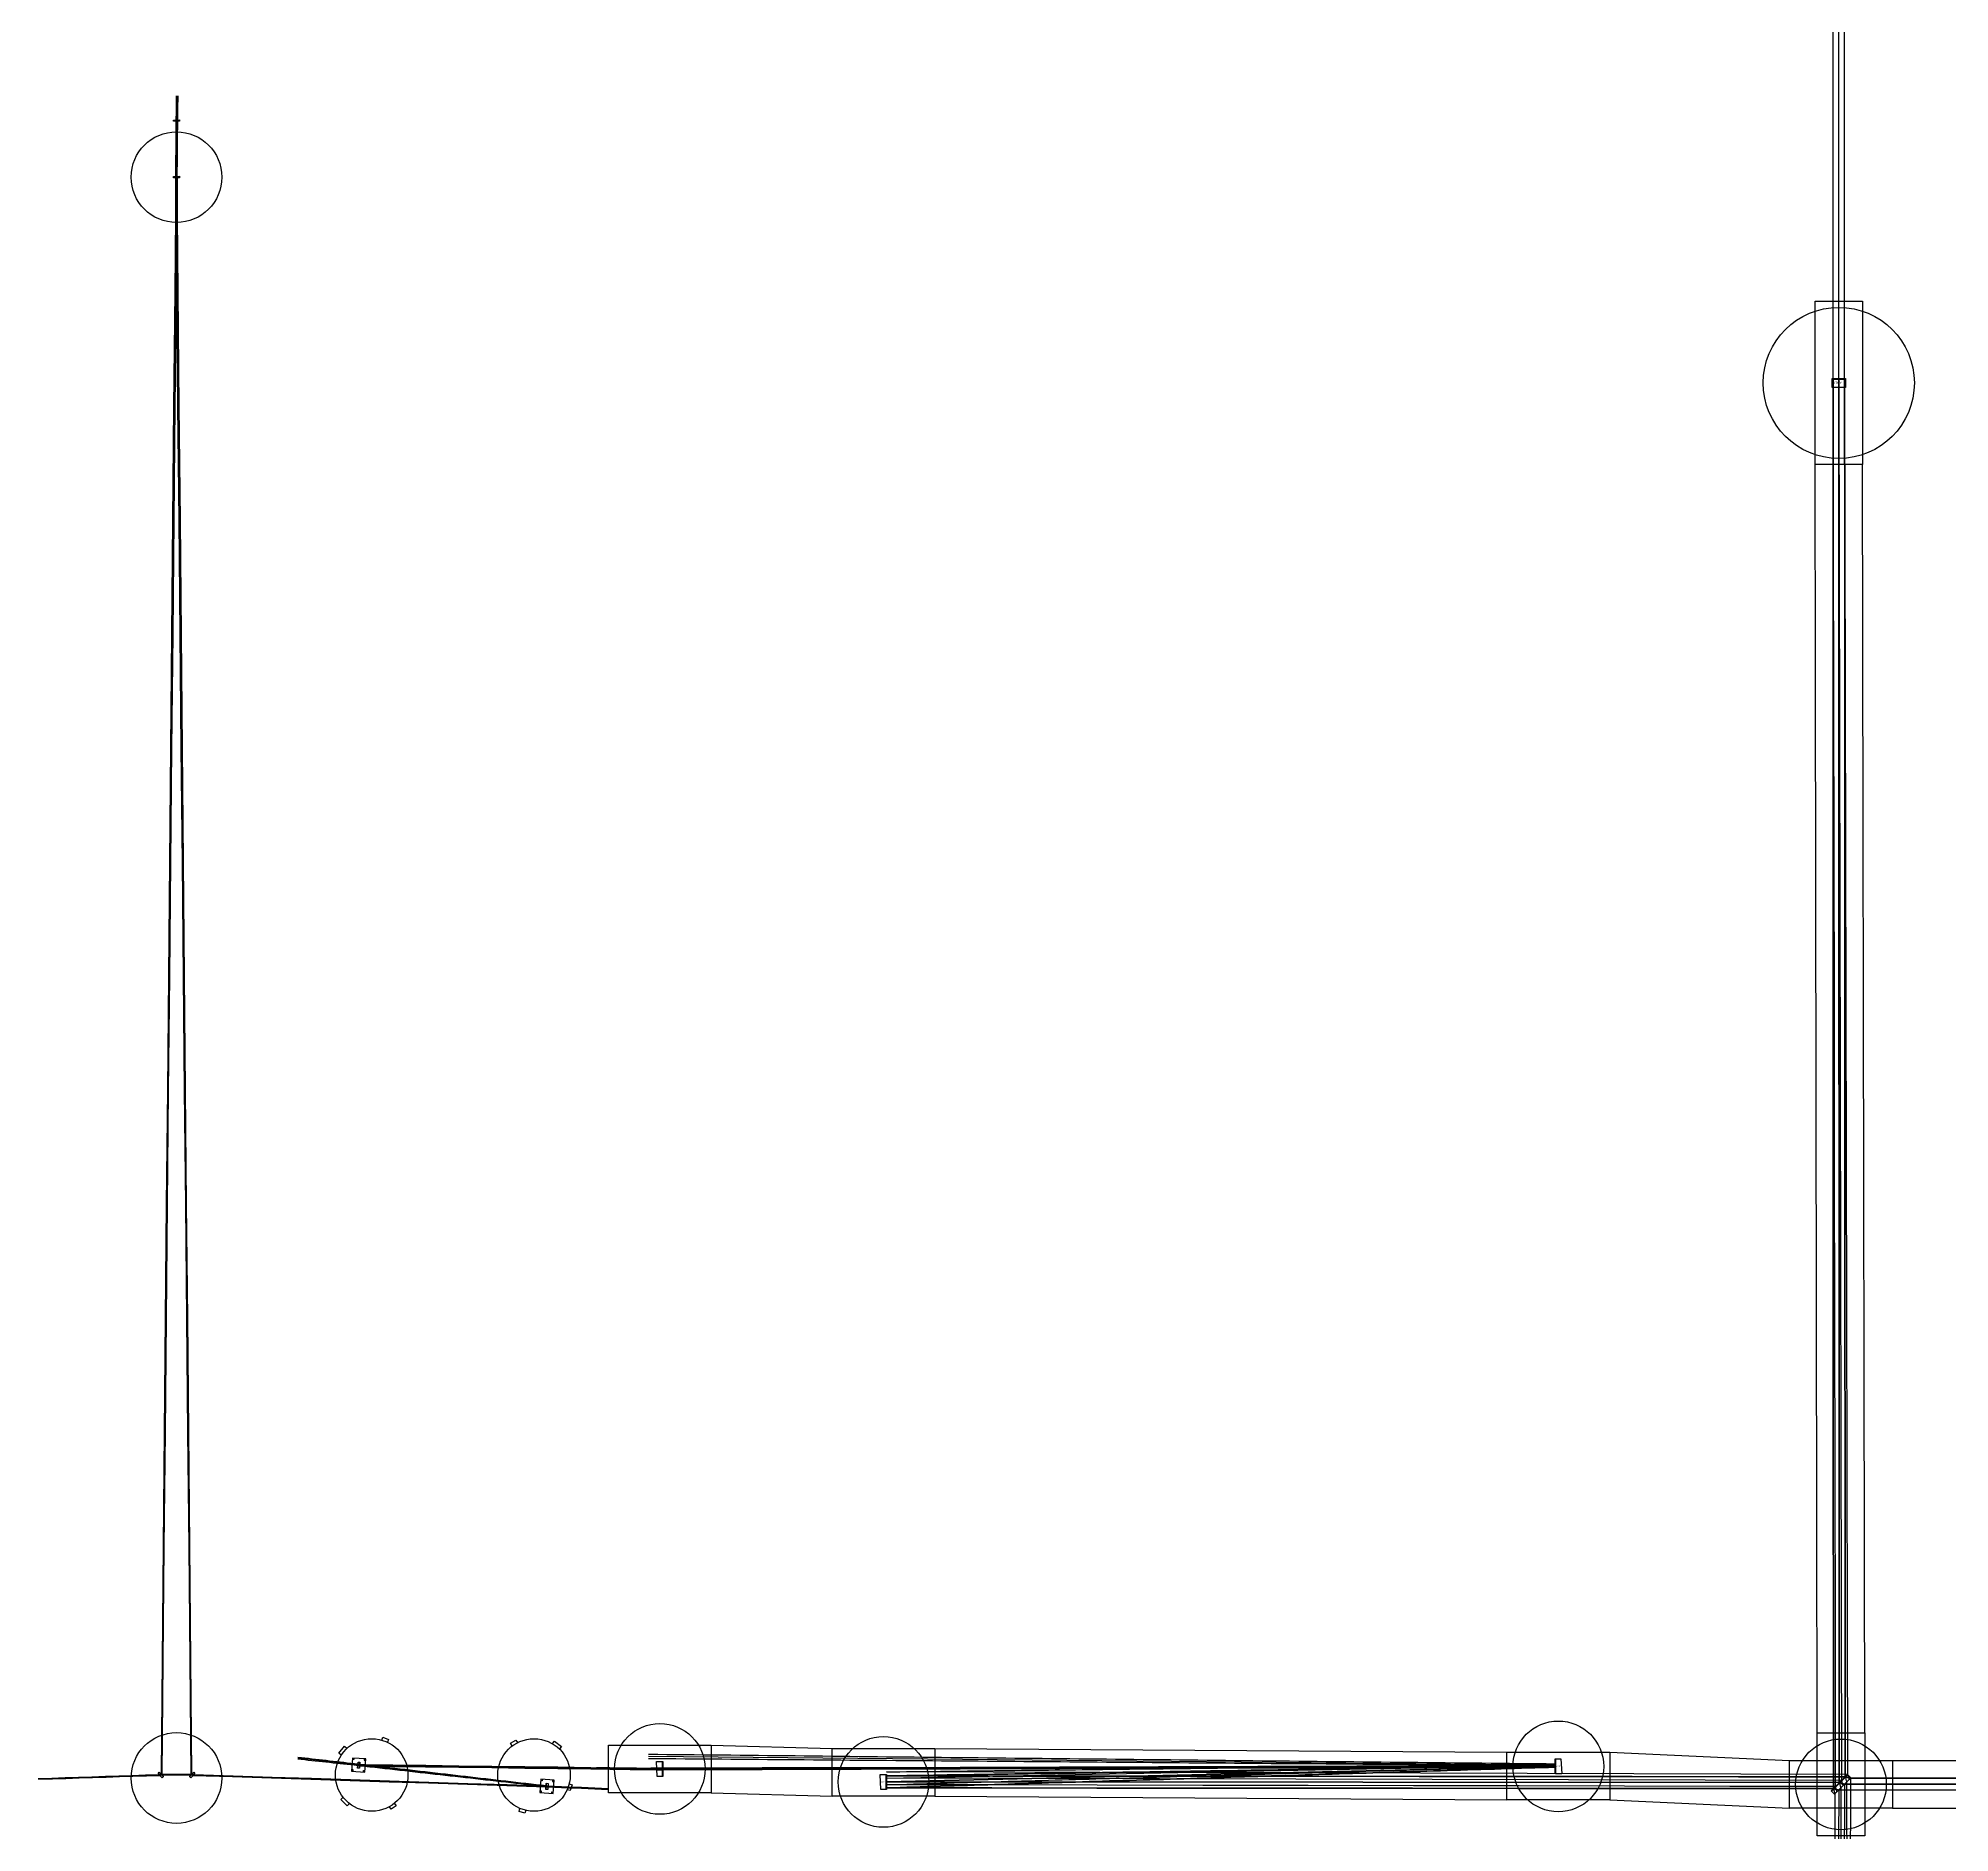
# Model space of a CAD drawing. Header units: millimetres. Extents: x -29796 to 3026807, y -20226 to 3023522.
# Drawn here: x -29796 to 1828, y -828 to 28847 of the extents above; entities that cross this region are included whole.
import ezdxf

# ---------------------------------------------------------------- set-up
doc = ezdxf.new("R2010")
doc.units = ezdxf.units.MM
for name, color, linetype in [('aux_beam', 3, 'Continuous'), ('aux_beam_width', 4, 'Continuous'), ('aux_lines', 255, 'Continuous'), ('input_beam', 255, 'Continuous'), ('input_beam_width', 255, 'Continuous'), ('main_beam', 1, 'Continuous'), ('main_beam_width', 6, 'Continuous'), ('Mirrors', 255, 'Continuous'), ('text', 255, 'Continuous'), ('Vacuum', 255, 'Continuous')]:
    doc.layers.add(name, color=color, linetype=linetype)

msp = doc.modelspace()

# ---------------------------------------------------------------- linework, layer by layer
at = {"layer": 'aux_beam'}
for p, q in [((-8, 23072), (-7, 23222)), ((-7, 23222), (-7, 23072)), ((-7, 23072), (36, 36)), ((-4701, 292), (-19700, 431)), ((-15764, 72), (-4701, 292)), ((36, 36), (-15764, 72)), ((36, 36), (61, -53)), ((88, -25), (32, -15694))]:
    msp.add_line(p, q, dxfattribs=at)
at = {"layer": 'aux_beam_width'}
for points in [[(-103, 23072), (-103, 23089), (-103, 23105), (-103, 23122), (-103, 23139), (-103, 23155), (-103, 23172), (-103, 23189), (-103, 23205), (-103, 23222)], [(-103, 23222), (-103, 23205), (-103, 23189), (-103, 23172), (-103, 23155), (-103, 23139), (-103, 23122), (-103, 23105), (-103, 23089), (-103, 23072)], [(88, 23072), (88, 23089), (88, 23105), (88, 23122), (88, 23139), (88, 23155), (88, 23172), (88, 23189), (88, 23205), (88, 23222)], [(88, 23222), (88, 23205), (88, 23189), (88, 23172), (88, 23155), (88, 23139), (88, 23122), (88, 23105), (88, 23089), (88, 23072)], [(-103, 23072), (-99, 20501), (-95, 17930), (-91, 15359), (-86, 12789), (-82, 10218), (-78, 7647), (-74, 5076), (-70, 2505), (-66, -66)], [(88, 23072), (94, 20524), (99, 17975), (104, 15427), (110, 12879), (115, 10330), (121, 7782), (126, 5234), (131, 2685), (137, 137)], [(-4701, 277), (-4852, 279), (-5004, 280), (-5155, 281), (-5307, 282), (-5458, 283), (-5610, 285), (-5761, 286), (-5913, 287), (-6064, 288), (-6216, 289), (-6367, 291), (-6519, 292), (-6670, 293), (-6822, 294), (-6973, 295), (-7125, 297), (-7277, 298), (-7428, 299), (-7580, 300), (-7731, 301), (-7883, 303), (-8034, 304), (-8186, 305), (-8337, 306), (-8489, 307), (-8640, 309), (-8792, 310), (-8943, 311), (-9095, 312), (-9246, 313), (-9398, 314), (-9549, 316), (-9701, 317), (-9852, 318), (-10004, 319), (-10155, 320), (-10307, 322), (-10458, 323), (-10610, 324), (-10761, 325), (-10913, 326), (-11064, 328), (-11216, 329), (-11367, 330), (-11519, 331), (-11670, 332), (-11822, 334), (-11973, 335), (-12125, 336), (-12276, 337), (-12428, 338), (-12579, 340), (-12731, 341), (-12882, 342), (-13034, 343), (-13186, 344), (-13337, 346), (-13489, 347), (-13640, 348), (-13792, 349), (-13943, 350), (-14095, 351), (-14246, 353), (-14398, 354), (-14549, 355), (-14701, 356), (-14852, 357), (-15004, 359), (-15155, 360), (-15307, 361), (-15458, 362), (-15610, 363), (-15761, 365), (-15913, 366), (-16064, 367), (-16216, 368), (-16367, 369), (-16519, 371), (-16670, 372), (-16822, 373), (-16973, 374), (-17125, 375), (-17276, 377), (-17428, 378), (-17579, 379), (-17731, 380), (-17882, 381), (-18034, 383), (-18185, 384), (-18337, 385), (-18488, 386), (-18640, 387), (-18792, 388), (-18943, 390), (-19095, 391), (-19246, 392), (-19398, 393), (-19549, 394), (-19701, 396)], [(-4701, 307), (-4852, 309), (-5004, 310), (-5155, 312), (-5307, 313), (-5458, 315), (-5610, 317), (-5761, 318), (-5913, 320), (-6064, 321), (-6216, 323), (-6367, 325), (-6519, 326), (-6671, 328), (-6822, 330), (-6974, 331), (-7125, 333), (-7277, 334), (-7428, 336), (-7580, 338), (-7731, 339), (-7883, 341), (-8034, 342), (-8186, 344), (-8337, 346), (-8489, 347), (-8640, 349), (-8792, 350), (-8943, 352), (-9095, 354), (-9246, 355), (-9398, 357), (-9549, 358), (-9701, 360), (-9852, 362), (-10004, 363), (-10155, 365), (-10307, 367), (-10458, 368), (-10610, 370), (-10761, 371), (-10913, 373), (-11064, 375), (-11216, 376), (-11367, 378), (-11519, 379), (-11670, 381), (-11822, 383), (-11973, 384), (-12125, 386), (-12276, 387), (-12428, 389), (-12579, 391), (-12731, 392), (-12882, 394), (-13034, 395), (-13185, 397), (-13337, 399), (-13488, 400), (-13640, 402), (-13791, 404), (-13943, 405), (-14094, 407), (-14246, 408), (-14397, 410), (-14549, 412), (-14700, 413), (-14852, 415), (-15003, 416), (-15155, 418), (-15306, 420), (-15458, 421), (-15609, 423), (-15761, 424), (-15912, 426), (-16064, 428), (-16215, 429), (-16367, 431), (-16518, 433), (-16670, 434), (-16821, 436), (-16973, 437), (-17124, 439), (-17276, 441), (-17427, 442), (-17579, 444), (-17730, 445), (-17882, 447), (-18033, 449), (-18185, 450), (-18336, 452), (-18488, 453), (-18639, 455), (-18791, 457), (-18942, 458), (-19094, 460), (-19245, 461), (-19397, 463), (-19548, 465), (-19700, 466)], [(-15765, 178), (-15653, 179), (-15542, 180), (-15430, 182), (-15318, 183), (-15206, 184), (-15095, 186), (-14983, 187), (-14871, 188), (-14759, 189), (-14647, 191), (-14536, 192), (-14424, 193), (-14312, 195), (-14200, 196), (-14089, 197), (-13977, 199), (-13865, 200), (-13753, 201), (-13642, 203), (-13530, 204), (-13418, 205), (-13306, 206), (-13195, 208), (-13083, 209), (-12971, 210), (-12859, 212), (-12748, 213), (-12636, 214), (-12524, 216), (-12412, 217), (-12301, 218), (-12189, 220), (-12077, 221), (-11965, 222), (-11854, 223), (-11742, 225), (-11630, 226), (-11518, 227), (-11406, 229), (-11295, 230), (-11183, 231), (-11071, 233), (-10959, 234), (-10848, 235), (-10736, 236), (-10624, 238), (-10512, 239), (-10401, 240), (-10289, 242), (-10177, 243), (-10065, 244), (-9954, 246), (-9842, 247), (-9730, 248), (-9618, 250), (-9507, 251), (-9395, 252), (-9283, 253), (-9171, 255), (-9060, 256), (-8948, 257), (-8836, 259), (-8724, 260), (-8613, 261), (-8501, 263), (-8389, 264), (-8277, 265), (-8165, 267), (-8054, 268), (-7942, 269), (-7830, 270), (-7718, 272), (-7607, 273), (-7495, 274), (-7383, 276), (-7271, 277), (-7160, 278), (-7048, 280), (-6936, 281), (-6824, 282), (-6713, 283), (-6601, 285), (-6489, 286), (-6377, 287), (-6266, 289), (-6154, 290), (-6042, 291), (-5930, 293), (-5819, 294), (-5707, 295), (-5595, 297), (-5483, 298), (-5371, 299), (-5260, 300), (-5148, 302), (-5036, 303), (-4924, 304), (-4813, 306), (-4701, 307)], [(137, 137), (-1630, 141), (-3397, 146), (-5164, 150), (-6931, 155), (-8698, 160), (-10464, 164), (-12231, 169), (-13998, 173), (-15765, 178)], [(-15763, -34), (-15651, -31), (-15540, -28), (-15428, -24), (-15316, -21), (-15205, -18), (-15093, -15), (-14981, -12), (-14869, -9), (-14758, -6), (-14646, -2), (-14534, 1), (-14422, 4), (-14311, 7), (-14199, 10), (-14087, 13), (-13975, 16), (-13864, 20), (-13752, 23), (-13640, 26), (-13528, 29), (-13417, 32), (-13305, 35), (-13193, 38), (-13081, 42), (-12970, 45), (-12858, 48), (-12746, 51), (-12634, 54), (-12523, 57), (-12411, 60), (-12299, 64), (-12187, 67), (-12076, 70), (-11964, 73), (-11852, 76), (-11741, 79), (-11629, 82), (-11517, 86), (-11405, 89), (-11294, 92), (-11182, 95), (-11070, 98), (-10958, 101), (-10847, 105), (-10735, 108), (-10623, 111), (-10511, 114), (-10400, 117), (-10288, 120), (-10176, 123), (-10064, 127), (-9953, 130), (-9841, 133), (-9729, 136), (-9617, 139), (-9506, 142), (-9394, 145), (-9282, 149), (-9170, 152), (-9059, 155), (-8947, 158), (-8835, 161), (-8723, 164), (-8612, 167), (-8500, 171), (-8388, 174), (-8277, 177), (-8165, 180), (-8053, 183), (-7941, 186), (-7830, 189), (-7718, 193), (-7606, 196), (-7494, 199), (-7383, 202), (-7271, 205), (-7159, 208), (-7047, 211), (-6936, 215), (-6824, 218), (-6712, 221), (-6600, 224), (-6489, 227), (-6377, 230), (-6265, 233), (-6153, 237), (-6042, 240), (-5930, 243), (-5818, 246), (-5706, 249), (-5595, 252), (-5483, 255), (-5371, 259), (-5259, 262), (-5148, 265), (-5036, 268), (-4924, 271), (-4813, 274), (-4701, 277)], [(186, 72), (180, -1680), (174, -3431), (168, -5183), (162, -6935), (155, -8687), (149, -10439), (143, -12191), (137, -13943), (131, -15695)], [(137, 137), (140, 127), (143, 117), (145, 107), (148, 98), (151, 88), (154, 78), (156, 68), (159, 58), (162, 49)], [(-66, -66), (-1810, -62), (-3554, -59), (-5298, -55), (-7042, -52), (-8787, -48), (-10531, -45), (-12275, -41), (-14019, -37), (-15763, -34)], [(-66, -66), (-63, -76), (-60, -85), (-58, -95), (-55, -105), (-52, -115), (-49, -124), (-46, -134), (-44, -144), (-41, -154)], [(-9, -122), (-16, -1852), (-22, -3582), (-28, -5312), (-35, -7042), (-41, -8772), (-47, -10502), (-54, -12232), (-60, -13962), (-66, -15692)]]:
    msp.add_lwpolyline(points, dxfattribs=at)
at = {"layer": 'aux_lines'}
for p, q in [((-24509, 292), (-24708, 305)), ((-21364, -63), (-21164, -74))]:
    msp.add_line(p, q, dxfattribs=at)
at = {"layer": 'input_beam'}
for p, q in [((-27500, 27496), (-27494, 27896)), ((-27509, 26566), (-27500, 27476)), ((-27500, 27476), (-27500, 27496)), ((-27509, 26566), (-27509, 26596)), ((-27509, 26536), (-27509, 26566)), ((-27509, 26536), (-27759, 137)), ((-27259, 137), (-27509, 26536)), ((-24509, 293), (-25503, 403)), ((-29790, 63), (-27791, 128)), ((-27791, 128), (-27759, 137)), ((-27759, 137), (-27259, 137)), ((-27259, 137), (-27227, 128)), ((-27227, 128), (-21394, -61)), ((-24479, 290), (-24509, 293)), ((-21394, -61), (-24479, 290)), ((-24479, 290), (-19562, 226)), ((-19562, 226), (-19462, 227)), ((-21394, -61), (-21364, -62)), ((-21364, -62), (-20365, -102))]:
    msp.add_line(p, q, dxfattribs=at)
at = {"layer": 'input_beam_width'}
for points in [[(-27512, 27496), (-27512, 27540), (-27511, 27585), (-27511, 27629), (-27510, 27674), (-27509, 27718), (-27509, 27762), (-27508, 27807), (-27508, 27851), (-27507, 27896)], [(-27487, 27496), (-27487, 27540), (-27486, 27585), (-27485, 27629), (-27485, 27673), (-27484, 27718), (-27484, 27762), (-27483, 27807), (-27482, 27851), (-27482, 27896)], [(-27521, 26565), (-27520, 26666), (-27519, 26767), (-27518, 26869), (-27517, 26970), (-27516, 27071), (-27515, 27172), (-27514, 27273), (-27513, 27374), (-27512, 27476)], [(-27512, 27476), (-27512, 27478), (-27512, 27480), (-27512, 27482), (-27512, 27485), (-27512, 27487), (-27512, 27489), (-27512, 27491), (-27512, 27493), (-27512, 27496)], [(-27497, 26566), (-27496, 26667), (-27495, 26768), (-27494, 26869), (-27493, 26970), (-27492, 27071), (-27491, 27172), (-27490, 27274), (-27489, 27375), (-27487, 27476)], [(-27487, 27476), (-27487, 27478), (-27487, 27480), (-27487, 27482), (-27487, 27485), (-27487, 27487), (-27487, 27489), (-27487, 27491), (-27487, 27494), (-27487, 27496)], [(-27521, 26565), (-27521, 26568), (-27521, 26572), (-27521, 26575), (-27521, 26579), (-27521, 26582), (-27521, 26585), (-27521, 26589), (-27521, 26592), (-27521, 26596)], [(-27521, 26536), (-27521, 26539), (-27521, 26542), (-27521, 26545), (-27521, 26549), (-27521, 26552), (-27521, 26555), (-27521, 26559), (-27521, 26562), (-27521, 26565)], [(-27497, 26566), (-27497, 26569), (-27497, 26573), (-27497, 26576), (-27497, 26579), (-27497, 26582), (-27497, 26586), (-27497, 26589), (-27497, 26592), (-27497, 26595)], [(-27497, 26536), (-27497, 26539), (-27497, 26542), (-27497, 26546), (-27497, 26549), (-27497, 26553), (-27497, 26556), (-27497, 26559), (-27497, 26563), (-27497, 26566)], [(-27521, 26536), (-27538, 24650), (-27556, 22765), (-27573, 20880), (-27590, 18995), (-27608, 17110), (-27625, 15225), (-27642, 13339), (-27660, 11454), (-27677, 9569), (-27695, 7684), (-27712, 5799), (-27730, 3914), (-27748, 2029), (-27765, 143)], [(-27497, 26536), (-27515, 24650), (-27534, 22763), (-27552, 20877), (-27571, 18991), (-27589, 17105), (-27607, 15219), (-27626, 13333), (-27644, 11447), (-27662, 9561), (-27681, 7675), (-27699, 5789), (-27717, 3903), (-27735, 2017), (-27753, 130)], [(-27265, 131), (-27283, 2017), (-27301, 3903), (-27319, 5789), (-27338, 7675), (-27356, 9561), (-27374, 11447), (-27392, 13333), (-27411, 15219), (-27429, 17105), (-27447, 18991), (-27466, 20877), (-27484, 22763), (-27503, 24650), (-27521, 26536)], [(-27253, 143), (-27270, 2029), (-27288, 3914), (-27306, 5799), (-27323, 7684), (-27341, 9569), (-27358, 11454), (-27376, 13340), (-27393, 15225), (-27411, 17110), (-27428, 18995), (-27445, 20880), (-27462, 22765), (-27480, 24650), (-27497, 26536)], [(-24510, 280), (-24568, 287), (-24627, 293), (-24685, 299), (-24744, 306), (-24802, 312), (-24861, 318), (-24919, 325), (-24978, 331), (-25036, 338), (-25095, 344), (-25153, 350), (-25212, 357), (-25270, 363), (-25329, 369), (-25387, 376), (-25446, 382), (-25504, 389)], [(-24508, 305), (-24566, 312), (-24625, 318), (-24683, 325), (-24742, 332), (-24800, 338), (-24859, 345), (-24917, 351), (-24975, 358), (-25034, 365), (-25092, 371), (-25151, 378), (-25209, 385), (-25267, 391), (-25326, 398), (-25384, 404), (-25443, 411), (-25501, 418)], [(-29796, 70), (-29574, 77), (-29352, 84), (-29130, 91), (-28908, 99), (-28686, 106), (-28464, 113), (-28242, 120), (-28019, 127), (-27797, 134)], [(-29784, 57), (-29562, 64), (-29340, 71), (-29118, 78), (-28896, 85), (-28674, 93), (-28452, 100), (-28230, 107), (-28007, 114), (-27785, 121)], [(-27797, 134), (-27794, 135), (-27790, 136), (-27787, 137), (-27783, 138), (-27780, 139), (-27776, 140), (-27773, 141), (-27769, 142), (-27765, 143)], [(-27785, 121), (-27782, 122), (-27778, 123), (-27774, 124), (-27771, 125), (-27767, 126), (-27764, 127), (-27760, 128), (-27756, 129), (-27753, 131)], [(-27765, 143), (-27708, 143), (-27651, 143), (-27595, 143), (-27538, 143), (-27481, 143), (-27424, 143), (-27367, 143), (-27310, 143), (-27253, 143)], [(-27753, 130), (-27699, 130), (-27644, 130), (-27590, 130), (-27536, 130), (-27482, 130), (-27428, 130), (-27374, 130), (-27320, 130), (-27266, 130)], [(-27265, 131), (-27262, 129), (-27258, 128), (-27255, 127), (-27251, 126), (-27247, 125), (-27244, 124), (-27240, 123), (-27236, 122), (-27233, 121)], [(-27253, 143), (-27249, 142), (-27246, 141), (-27242, 140), (-27239, 139), (-27235, 138), (-27231, 137), (-27228, 136), (-27224, 135), (-27221, 134)], [(-27233, 121), (-26584, 100), (-25935, 79), (-25287, 58), (-24638, 37), (-23989, 16), (-23341, -5), (-22692, -26), (-22043, -47), (-21395, -68)], [(-27221, 134), (-26573, 114), (-25926, 93), (-25278, 72), (-24631, 51), (-23983, 30), (-23336, 9), (-22689, -12), (-22041, -33), (-21394, -54)], [(-24480, 277), (-24483, 278), (-24486, 278), (-24490, 278), (-24493, 279), (-24496, 279), (-24500, 279), (-24503, 279), (-24506, 280), (-24510, 280)], [(-24478, 302), (-24482, 302), (-24485, 303), (-24488, 303), (-24491, 303), (-24495, 304), (-24498, 304), (-24501, 304), (-24505, 305), (-24508, 305)], [(-21395, -68), (-21478, -59), (-21561, -49), (-21645, -40), (-21728, -31), (-21812, -21), (-21895, -12), (-21978, -3), (-22062, 7), (-22145, 16), (-22228, 25), (-22312, 35), (-22395, 44), (-22479, 53), (-22562, 63), (-22645, 72), (-22729, 81), (-22812, 91), (-22896, 100), (-22979, 109), (-23062, 119), (-23146, 128), (-23229, 137), (-23312, 147), (-23396, 156), (-23479, 165), (-23563, 175), (-23646, 184), (-23729, 193), (-23813, 203), (-23896, 212), (-23980, 221), (-24063, 231), (-24146, 240), (-24230, 249), (-24313, 259), (-24396, 268), (-24480, 277)], [(-24480, 277), (-23933, 270), (-23387, 263), (-22840, 256), (-22294, 249), (-21748, 242), (-21201, 235), (-20655, 228), (-20108, 221), (-19562, 214)], [(-21394, -54), (-21477, -44), (-21560, -34), (-21644, -25), (-21727, -15), (-21810, -6), (-21894, 4), (-21977, 14), (-22061, 23), (-22144, 33), (-22227, 42), (-22311, 52), (-22394, 62), (-22477, 71), (-22561, 81), (-22644, 91), (-22727, 100), (-22811, 110), (-22894, 119), (-22978, 129), (-23061, 139), (-23144, 148), (-23228, 158), (-23311, 168), (-23394, 177), (-23478, 187), (-23561, 196), (-23645, 206), (-23728, 216), (-23811, 225), (-23895, 235), (-23978, 244), (-24061, 254), (-24145, 264), (-24228, 273), (-24312, 283), (-24395, 293), (-24478, 302)], [(-24478, 302), (-23932, 295), (-23386, 288), (-22840, 281), (-22294, 274), (-21747, 267), (-21201, 260), (-20655, 253), (-20109, 246), (-19563, 239)], [(-19563, 239), (-19551, 239), (-19540, 239), (-19529, 239), (-19518, 239), (-19507, 239), (-19496, 239), (-19484, 239), (-19473, 239), (-19462, 239)], [(-19562, 214), (-19551, 214), (-19540, 214), (-19528, 214), (-19517, 214), (-19506, 214), (-19495, 214), (-19484, 214), (-19473, 214), (-19462, 215)], [(-21395, -68), (-21391, -68), (-21388, -68), (-21385, -68), (-21381, -69), (-21378, -69), (-21374, -69), (-21371, -69), (-21368, -69), (-21364, -69)], [(-21394, -54), (-21390, -54), (-21387, -54), (-21384, -54), (-21380, -54), (-21377, -54), (-21374, -55), (-21370, -55), (-21367, -55), (-21364, -55)], [(-21364, -55), (-21253, -60), (-21142, -64), (-21031, -69), (-20920, -73), (-20809, -77), (-20698, -82), (-20587, -86), (-20476, -91), (-20365, -95)], [(-21364, -69), (-21253, -74), (-21142, -78), (-21031, -83), (-20920, -87), (-20809, -91), (-20698, -96), (-20587, -100), (-20476, -105), (-20365, -109)]]:
    msp.add_lwpolyline(points, dxfattribs=at)
at = {"layer": 'main_beam'}
for p, q in [((-8, 23222), (-8, 3023222)), ((-8, 23222), (-8, 3023222)), ((-8, 23072), (-8, 23222)), ((0, 0), (-8, 23072)), ((-8, 23072), (0, 0)), ((-20562, 239), (-19562, 226)), ((-19562, 226), (-19662, 228)), ((-19562, 226), (-19462, 227)), ((-19462, 227), (-19562, 226)), ((-19462, 227), (-4701, 269)), ((-4701, 269), (-19462, 227)), ((-19462, 227), (-4701, 269)), ((-4701, 269), (-15764, 12)), ((-15764, 12), (-4701, 269)), ((-15764, 12), (0, 0)), ((0, 0), (-15764, 12)), ((0, 0), (88, -25)), ((88, -25), (0, 0)), ((0, 0), (25, -88)), ((0, 0), (25, -88)), ((25, -88), (47, -15694)), ((25, -88), (47, -15694)), ((88, -25), (26357, -16)), ((26357, -16), (88, -25))]:
    msp.add_line(p, q, dxfattribs=at)
at = {"layer": 'main_beam_width'}
for points in [[(-103, 23222), (-99, 102169), (-95, 181117), (-91, 260064), (-88, 339011), (-84, 417959), (-80, 496906), (-77, 575854), (-73, 654801), (-70, 733748), (-67, 812696), (-64, 891643), (-61, 970590), (-59, 1049538), (-56, 1128485), (-55, 1207433), (-53, 1286380), (-52, 1365327), (-51, 1444275), (-51, 1523222)], [(-103, 23222), (-99, 102169), (-95, 181117), (-91, 260064), (-88, 339011), (-84, 417959), (-80, 496906), (-77, 575854), (-73, 654801), (-70, 733748), (-67, 812696), (-64, 891643), (-61, 970590), (-59, 1049538), (-56, 1128485), (-55, 1207433), (-53, 1286380), (-52, 1365327), (-51, 1444275), (-51, 1523222)], [(88, 23222), (84, 102169), (80, 181117), (76, 260064), (72, 339011), (69, 417959), (65, 496906), (61, 575854), (58, 654801), (55, 733748), (52, 812696), (49, 891643), (46, 970590), (43, 1049538), (41, 1128485), (39, 1207433), (38, 1286380), (37, 1365327), (36, 1444275), (36, 1523222)], [(88, 23222), (84, 102169), (80, 181117), (76, 260064), (72, 339011), (69, 417959), (65, 496906), (61, 575854), (58, 654801), (55, 733748), (52, 812696), (49, 891643), (46, 970590), (43, 1049538), (41, 1128485), (39, 1207433), (38, 1286380), (37, 1365327), (36, 1444275), (36, 1523222)], [(-103, 23072), (-103, 23089), (-103, 23105), (-103, 23122), (-103, 23139), (-103, 23155), (-103, 23172), (-103, 23189), (-103, 23205), (-103, 23222)], [(88, 23072), (88, 23089), (88, 23105), (88, 23122), (88, 23139), (88, 23155), (88, 23172), (88, 23189), (88, 23205), (88, 23222)], [(-97, -97), (-98, 2477), (-99, 5051), (-99, 7626), (-100, 10200), (-101, 12774), (-101, 15349), (-102, 17923), (-102, 20498), (-103, 23072)], [(-103, 23072), (-102, 20498), (-102, 17923), (-101, 15349), (-101, 12774), (-100, 10200), (-99, 7626), (-99, 5051), (-98, 2477), (-97, -97)], [(97, 97), (96, 2650), (95, 5203), (94, 7756), (93, 10308), (92, 12861), (91, 15414), (90, 17966), (89, 20519), (88, 23072)], [(88, 23072), (89, 20519), (90, 17966), (91, 15414), (92, 12861), (93, 10308), (94, 7756), (95, 5203), (96, 2650), (97, 97)], [(-20562, 251), (-20451, 250), (-20340, 249), (-20229, 247), (-20118, 246), (-20007, 244), (-19896, 243), (-19785, 241), (-19674, 240), (-19563, 238)], [(-20562, 227), (-20450, 226), (-20339, 224), (-20228, 223), (-20117, 222), (-20006, 220), (-19895, 219), (-19784, 217), (-19673, 216), (-19562, 214)], [(-19563, 238), (-19574, 239), (-19585, 239), (-19596, 239), (-19607, 239), (-19618, 239), (-19629, 239), (-19640, 239), (-19651, 240), (-19662, 240)], [(-19562, 214), (-19573, 215), (-19584, 215), (-19595, 215), (-19606, 215), (-19618, 215), (-19629, 215), (-19640, 215), (-19651, 216), (-19662, 216)], [(-19563, 238), (-19551, 238), (-19540, 239), (-19529, 239), (-19518, 239), (-19507, 239), (-19496, 239), (-19484, 239), (-19473, 239), (-19462, 239)], [(-19462, 239), (-19473, 239), (-19484, 239), (-19496, 239), (-19507, 239), (-19518, 239), (-19529, 239), (-19540, 239), (-19551, 238), (-19563, 238)], [(-19562, 214), (-19551, 214), (-19540, 214), (-19528, 214), (-19517, 215), (-19506, 215), (-19495, 215), (-19484, 215), (-19473, 215), (-19462, 215)], [(-19462, 215), (-19473, 215), (-19484, 215), (-19495, 215), (-19506, 215), (-19517, 215), (-19528, 214), (-19540, 214), (-19551, 214), (-19562, 214)], [(-19462, 239), (-17822, 243), (-16182, 248), (-14542, 253), (-12902, 257), (-11261, 262), (-9621, 267), (-7981, 271), (-6341, 276), (-4701, 281)], [(-4701, 281), (-6341, 276), (-7981, 271), (-9621, 267), (-11261, 262), (-12902, 257), (-14542, 253), (-16182, 248), (-17822, 243), (-19462, 239)], [(-19462, 239), (-17822, 243), (-16182, 248), (-14542, 253), (-12902, 257), (-11261, 262), (-9621, 267), (-7981, 271), (-6341, 276), (-4701, 281)], [(-19462, 215), (-17822, 219), (-16182, 224), (-14542, 229), (-12901, 233), (-11261, 238), (-9621, 243), (-7981, 247), (-6341, 252), (-4700, 257)], [(-4700, 257), (-6341, 252), (-7981, 247), (-9621, 243), (-11261, 238), (-12901, 233), (-14542, 229), (-16182, 224), (-17822, 219), (-19462, 215)], [(-19462, 215), (-17822, 219), (-16182, 224), (-14542, 229), (-12901, 233), (-11261, 238), (-9621, 243), (-7981, 247), (-6341, 252), (-4701, 257)], [(-4701, 281), (-4813, 279), (-4924, 277), (-5036, 276), (-5148, 274), (-5260, 272), (-5371, 270), (-5483, 269), (-5595, 267), (-5707, 265), (-5818, 264), (-5930, 262), (-6042, 260), (-6154, 258), (-6265, 257), (-6377, 255), (-6489, 253), (-6601, 252), (-6712, 250), (-6824, 248), (-6936, 246), (-7048, 245), (-7159, 243), (-7271, 241), (-7383, 240), (-7495, 238), (-7606, 236), (-7718, 234), (-7830, 233), (-7942, 231), (-8053, 229), (-8165, 228), (-8277, 226), (-8389, 224), (-8501, 222), (-8612, 221), (-8724, 219), (-8836, 217), (-8948, 216), (-9059, 214), (-9171, 212), (-9283, 210), (-9395, 209), (-9506, 207), (-9618, 205), (-9730, 204), (-9842, 202), (-9953, 200), (-10065, 198), (-10177, 197), (-10289, 195), (-10400, 193), (-10512, 192), (-10624, 190), (-10736, 188), (-10847, 186), (-10959, 185), (-11071, 183), (-11183, 181), (-11294, 180), (-11406, 178), (-11518, 176), (-11630, 174), (-11741, 173), (-11853, 171), (-11965, 169), (-12077, 168), (-12188, 166), (-12300, 164), (-12412, 162), (-12524, 161), (-12636, 159), (-12747, 157), (-12859, 156), (-12971, 154), (-13083, 152), (-13194, 151), (-13306, 149), (-13418, 147), (-13530, 145), (-13641, 144), (-13753, 142), (-13865, 140), (-13977, 139), (-14088, 137), (-14200, 135), (-14312, 133), (-14424, 132), (-14535, 130), (-14647, 128), (-14759, 127), (-14871, 125), (-14982, 123), (-15094, 121), (-15206, 120), (-15318, 118), (-15429, 116), (-15541, 115), (-15653, 113), (-15765, 111)], [(-15765, 111), (-15653, 113), (-15541, 115), (-15429, 116), (-15318, 118), (-15206, 120), (-15094, 121), (-14982, 123), (-14871, 125), (-14759, 127), (-14647, 128), (-14535, 130), (-14424, 132), (-14312, 133), (-14200, 135), (-14088, 137), (-13977, 139), (-13865, 140), (-13753, 142), (-13641, 144), (-13530, 145), (-13418, 147), (-13306, 149), (-13194, 151), (-13083, 152), (-12971, 154), (-12859, 156), (-12747, 157), (-12636, 159), (-12524, 161), (-12412, 162), (-12300, 164), (-12188, 166), (-12077, 168), (-11965, 169), (-11853, 171), (-11741, 173), (-11630, 174), (-11518, 176), (-11406, 178), (-11294, 180), (-11183, 181), (-11071, 183), (-10959, 185), (-10847, 186), (-10736, 188), (-10624, 190), (-10512, 192), (-10400, 193), (-10289, 195), (-10177, 197), (-10065, 198), (-9953, 200), (-9842, 202), (-9730, 204), (-9618, 205), (-9506, 207), (-9395, 209), (-9283, 210), (-9171, 212), (-9059, 214), (-8948, 216), (-8836, 217), (-8724, 219), (-8612, 221), (-8501, 222), (-8389, 224), (-8277, 226), (-8165, 228), (-8053, 229), (-7942, 231), (-7830, 233), (-7718, 234), (-7606, 236), (-7495, 238), (-7383, 240), (-7271, 241), (-7159, 243), (-7048, 245), (-6936, 246), (-6824, 248), (-6712, 250), (-6601, 252), (-6489, 253), (-6377, 255), (-6265, 257), (-6154, 258), (-6042, 260), (-5930, 262), (-5818, 264), (-5707, 265), (-5595, 267), (-5483, 269), (-5371, 270), (-5260, 272), (-5148, 274), (-5036, 276), (-4924, 277), (-4813, 279), (-4701, 281)], [(-15765, 111), (-14002, 110), (-12240, 108), (-10477, 107), (-8715, 105), (-6952, 104), (-5190, 102), (-3427, 100), (-1665, 99), (97, 97)], [(97, 97), (-1665, 99), (-3427, 100), (-5190, 102), (-6952, 104), (-8715, 105), (-10477, 107), (-12240, 108), (-14002, 110), (-15765, 111)], [(-4700, 257), (-4812, 253), (-4924, 250), (-5036, 246), (-5147, 243), (-5259, 239), (-5371, 236), (-5483, 232), (-5594, 229), (-5706, 225), (-5818, 222), (-5930, 218), (-6041, 215), (-6153, 212), (-6265, 208), (-6377, 205), (-6488, 201), (-6600, 198), (-6712, 194), (-6824, 191), (-6935, 187), (-7047, 184), (-7159, 180), (-7270, 177), (-7382, 173), (-7494, 170), (-7606, 166), (-7717, 163), (-7829, 159), (-7941, 156), (-8053, 153), (-8164, 149), (-8276, 146), (-8388, 142), (-8500, 139), (-8611, 135), (-8723, 132), (-8835, 128), (-8947, 125), (-9058, 121), (-9170, 118), (-9282, 114), (-9393, 111), (-9505, 107), (-9617, 104), (-9729, 101), (-9840, 97), (-9952, 94), (-10064, 90), (-10176, 87), (-10287, 83), (-10399, 80), (-10511, 76), (-10623, 73), (-10734, 69), (-10846, 66), (-10958, 62), (-11070, 59), (-11181, 55), (-11293, 52), (-11405, 49), (-11516, 45), (-11628, 42), (-11740, 38), (-11852, 35), (-11963, 31), (-12075, 28), (-12187, 24), (-12299, 21), (-12410, 17), (-12522, 14), (-12634, 10), (-12746, 7), (-12857, 3), (-12969, 0), (-13081, -3), (-13193, -7), (-13304, -10), (-13416, -14), (-13528, -17), (-13639, -21), (-13751, -24), (-13863, -28), (-13975, -31), (-14086, -35), (-14198, -38), (-14310, -42), (-14422, -45), (-14533, -49), (-14645, -52), (-14757, -55), (-14869, -59), (-14980, -62), (-15092, -66), (-15204, -69), (-15316, -73), (-15427, -76), (-15539, -80), (-15651, -83), (-15762, -87)], [(-15762, -87), (-15651, -83), (-15539, -80), (-15427, -76), (-15316, -73), (-15204, -69), (-15092, -66), (-14980, -62), (-14869, -59), (-14757, -55), (-14645, -52), (-14533, -49), (-14422, -45), (-14310, -42), (-14198, -38), (-14086, -35), (-13975, -31), (-13863, -28), (-13751, -24), (-13639, -21), (-13528, -17), (-13416, -14), (-13304, -10), (-13193, -7), (-13081, -3), (-12969, 0), (-12857, 3), (-12746, 7), (-12634, 10), (-12522, 14), (-12410, 17), (-12299, 21), (-12187, 24), (-12075, 28), (-11963, 31), (-11852, 35), (-11740, 38), (-11628, 42), (-11516, 45), (-11405, 49), (-11293, 52), (-11181, 55), (-11070, 59), (-10958, 62), (-10846, 66), (-10734, 69), (-10623, 73), (-10511, 76), (-10399, 80), (-10287, 83), (-10176, 87), (-10064, 90), (-9952, 94), (-9840, 97), (-9729, 101), (-9617, 104), (-9505, 107), (-9393, 111), (-9282, 114), (-9170, 118), (-9058, 121), (-8947, 125), (-8835, 128), (-8723, 132), (-8611, 135), (-8500, 139), (-8388, 142), (-8276, 146), (-8164, 149), (-8053, 153), (-7941, 156), (-7829, 159), (-7717, 163), (-7606, 166), (-7494, 170), (-7382, 173), (-7270, 177), (-7159, 180), (-7047, 184), (-6935, 187), (-6824, 191), (-6712, 194), (-6600, 198), (-6488, 201), (-6377, 205), (-6265, 208), (-6153, 212), (-6041, 215), (-5930, 218), (-5818, 222), (-5706, 225), (-5594, 229), (-5483, 232), (-5371, 236), (-5259, 239), (-5147, 243), (-5036, 246), (-4924, 250), (-4812, 253), (-4700, 257)], [(97, 97), (107, 95), (117, 92), (127, 89), (137, 86), (147, 84), (156, 81), (166, 78), (176, 75), (186, 72)], [(186, 72), (176, 75), (166, 78), (156, 81), (147, 84), (137, 86), (127, 89), (117, 92), (107, 95), (97, 97)], [(97, 97), (100, 88), (103, 78), (106, 68), (109, 58), (111, 48), (114, 39), (117, 29), (120, 19), (122, 9)], [(97, 97), (100, 88), (103, 78), (106, 68), (109, 58), (111, 48), (114, 39), (117, 29), (120, 19), (122, 9)], [(122, 9), (125, -1736), (128, -3481), (130, -5226), (133, -6970), (136, -8715), (138, -10460), (141, -12205), (144, -13950), (146, -15695)], [(122, 9), (125, -1736), (128, -3481), (130, -5226), (133, -6970), (136, -8715), (138, -10460), (141, -12205), (144, -13950), (146, -15695)], [(186, 72), (3094, 73), (6002, 74), (8910, 74), (11818, 75), (14725, 76), (17633, 77), (20541, 77), (23449, 78), (26357, 79)], [(26357, 79), (23449, 78), (20541, 77), (17633, 77), (14725, 76), (11818, 75), (8910, 74), (6002, 74), (3094, 73), (186, 72)], [(-15762, -87), (-14022, -88), (-12281, -89), (-10541, -90), (-8800, -91), (-7060, -93), (-5319, -94), (-3579, -95), (-1838, -96), (-97, -97)], [(-97, -97), (-1838, -96), (-3579, -95), (-5319, -94), (-7060, -93), (-8800, -91), (-10541, -90), (-12281, -89), (-14022, -88), (-15762, -87)], [(-97, -97), (-88, -100), (-78, -103), (-68, -106), (-58, -109), (-49, -111), (-39, -114), (-29, -117), (-19, -120), (-9, -122)], [(-9, -122), (-19, -120), (-29, -117), (-39, -114), (-49, -111), (-58, -109), (-68, -106), (-78, -103), (-88, -100), (-97, -97)], [(-97, -97), (-95, -107), (-92, -117), (-89, -127), (-86, -137), (-84, -146), (-81, -156), (-78, -166), (-75, -176), (-73, -185)], [(-97, -97), (-95, -107), (-92, -117), (-89, -127), (-86, -137), (-84, -146), (-81, -156), (-78, -166), (-75, -176), (-73, -185)], [(-73, -185), (-70, -1908), (-68, -3631), (-66, -5354), (-63, -7077), (-61, -8801), (-59, -10524), (-56, -12247), (-54, -13970), (-52, -15693)], [(-73, -185), (-70, -1908), (-68, -3631), (-66, -5354), (-63, -7077), (-61, -8801), (-59, -10524), (-56, -12247), (-54, -13970), (-52, -15693)], [(-9, -122), (2920, -121), (5850, -120), (8779, -119), (11709, -118), (14639, -116), (17568, -115), (20498, -114), (23427, -113), (26357, -111)], [(26357, -111), (23427, -113), (20498, -114), (17568, -115), (14639, -116), (11709, -118), (8779, -119), (5850, -120), (2920, -121), (-9, -122)]]:
    msp.add_lwpolyline(points, dxfattribs=at)
at = {"layer": 'Mirrors'}
for p, q in [((-27559, 27495), (-27459, 27496)), ((-27559, 27476), (-27559, 27495)), ((-27459, 27478), (-27559, 27478)), ((-27459, 27476), (-27559, 27476)), ((-27459, 27496), (-27459, 27476)), ((-27559, 26563), (-27459, 26568)), ((-27459, 26568), (-27459, 26536)), ((-27559, 26536), (-27559, 26563)), ((-27459, 26539), (-27559, 26539)), ((-118, 23072), (-118, 23222)), ((-118, 23207), (102, 23207)), ((102, 23222), (102, 23072)), ((102, 23072), (-118, 23072)), ((-24512, 242), (-24506, 341)), ((-24506, 341), (-24476, 340)), ((-24479, 340), (-24485, 240)), ((-19567, 351), (-19462, 352)), ((-19557, 101), (-19567, 351)), ((-19472, 352), (-19472, 102)), ((-4700, 394), (-4604, 395)), ((-4687, 144), (-4690, 394)), ((-4604, 395), (-4592, 145)), ((-27814, 153), (-27794, 172)), ((-27747, 79), (-27814, 153)), ((-27796, 170), (-27726, 99)), ((-27794, 172), (-27724, 101)), ((-27724, 101), (-27747, 79)), ((-27294, 101), (-27224, 172)), ((-27271, 79), (-27294, 101)), ((-27292, 99), (-27222, 170)), ((-27204, 153), (-27271, 79)), ((-27224, 172), (-27204, 153)), ((-24482, 240), (-24512, 242)), ((-19462, 102), (-19557, 101)), ((-15869, 136), (-15765, 137)), ((-15858, -114), (-15869, 136)), ((-15775, 137), (-15772, -113)), ((-4592, 145), (-4697, 144)), ((-134, -134), (134, 134)), ((-129, -140), (140, 129)), ((191, 78), (-78, -191)), ((134, 134), (191, 78)), ((-21367, -113), (-21398, -111)), ((-21395, -111), (-21387, -11)), ((-21390, -11), (-21361, -13)), ((-21361, -13), (-21367, -113)), ((-15762, -113), (-15858, -114)), ((-78, -191), (-134, -134))]:
    msp.add_line(p, q, dxfattribs=at)
for points in [[(-27459, 26536), (-27461, 26536), (-27462, 26536), (-27464, 26536), (-27466, 26536), (-27468, 26536), (-27469, 26536), (-27471, 26536), (-27473, 26536), (-27475, 26536), (-27476, 26536), (-27478, 26536), (-27480, 26536), (-27481, 26536), (-27483, 26536), (-27485, 26536), (-27487, 26536), (-27488, 26536), (-27490, 26536), (-27492, 26536), (-27494, 26536), (-27495, 26536), (-27497, 26536), (-27499, 26536), (-27500, 26536), (-27502, 26536), (-27504, 26536), (-27506, 26536), (-27507, 26536), (-27509, 26536), (-27509, 26536), (-27511, 26536), (-27512, 26536), (-27514, 26536), (-27516, 26536), (-27518, 26536), (-27519, 26536), (-27521, 26536), (-27523, 26536), (-27525, 26536), (-27526, 26536), (-27528, 26536), (-27530, 26536), (-27531, 26536), (-27533, 26536), (-27535, 26536), (-27537, 26536), (-27538, 26536), (-27540, 26536), (-27542, 26536), (-27544, 26536), (-27545, 26536), (-27547, 26536), (-27549, 26536), (-27550, 26536), (-27552, 26536), (-27554, 26536), (-27556, 26536), (-27557, 26536), (-27559, 26536)], [(-118, 23222), (-114, 23222), (-110, 23222), (-106, 23222), (-102, 23222), (-99, 23222), (-95, 23222), (-91, 23222), (-87, 23222), (-83, 23222), (-80, 23222), (-76, 23222), (-72, 23222), (-68, 23222), (-64, 23222), (-61, 23222), (-57, 23222), (-53, 23222), (-49, 23222), (-46, 23222), (-42, 23222), (-38, 23222), (-34, 23222), (-30, 23222), (-27, 23222), (-23, 23222), (-19, 23222), (-15, 23222), (-11, 23222), (-8, 23222), (-8, 23222), (-4, 23222), (0, 23222), (4, 23222), (8, 23222), (11, 23222), (15, 23222), (19, 23222), (23, 23222), (27, 23222), (30, 23222), (34, 23222), (38, 23222), (42, 23222), (46, 23222), (49, 23222), (53, 23222), (57, 23222), (61, 23222), (64, 23222), (68, 23222), (72, 23222), (76, 23222), (80, 23222), (83, 23222), (87, 23222), (91, 23222), (95, 23222), (99, 23222), (102, 23222)], [(-24476, 340), (-24476, 338), (-24476, 336), (-24476, 334), (-24476, 333), (-24476, 331), (-24477, 329), (-24477, 328), (-24477, 326), (-24477, 324), (-24477, 322), (-24477, 321), (-24477, 319), (-24477, 317), (-24477, 316), (-24478, 314), (-24478, 312), (-24478, 310), (-24478, 309), (-24478, 307), (-24478, 305), (-24478, 303), (-24478, 302), (-24478, 300), (-24479, 298), (-24479, 297), (-24479, 295), (-24479, 293), (-24479, 291), (-24479, 290), (-24479, 290), (-24479, 288), (-24479, 286), (-24479, 285), (-24480, 283), (-24480, 281), (-24480, 279), (-24480, 278), (-24480, 276), (-24480, 274), (-24480, 273), (-24480, 271), (-24480, 269), (-24480, 267), (-24481, 266), (-24481, 264), (-24481, 262), (-24481, 260), (-24481, 259), (-24481, 257), (-24481, 255), (-24481, 254), (-24481, 252), (-24482, 250), (-24482, 248), (-24482, 247), (-24482, 245), (-24482, 243), (-24482, 242), (-24482, 240)], [(-19462, 352), (-19462, 347), (-19462, 343), (-19462, 339), (-19462, 334), (-19462, 330), (-19462, 326), (-19462, 322), (-19462, 317), (-19462, 313), (-19462, 309), (-19462, 304), (-19462, 300), (-19462, 296), (-19462, 291), (-19462, 287), (-19462, 283), (-19462, 278), (-19462, 274), (-19462, 270), (-19462, 266), (-19462, 261), (-19462, 257), (-19462, 253), (-19462, 248), (-19462, 244), (-19462, 240), (-19462, 235), (-19462, 231), (-19462, 227), (-19462, 227), (-19462, 222), (-19462, 218), (-19462, 214), (-19462, 209), (-19462, 205), (-19462, 201), (-19462, 197), (-19462, 192), (-19462, 188), (-19462, 184), (-19462, 179), (-19462, 175), (-19462, 171), (-19462, 166), (-19462, 162), (-19462, 158), (-19462, 153), (-19462, 149), (-19462, 145), (-19462, 141), (-19462, 136), (-19462, 132), (-19462, 128), (-19462, 123), (-19462, 119), (-19462, 115), (-19462, 110), (-19462, 106), (-19462, 102)], [(-4697, 144), (-4697, 148), (-4697, 152), (-4697, 157), (-4697, 161), (-4698, 165), (-4698, 170), (-4698, 174), (-4698, 178), (-4698, 182), (-4699, 187), (-4699, 191), (-4699, 195), (-4699, 200), (-4699, 204), (-4699, 208), (-4699, 213), (-4700, 217), (-4700, 221), (-4700, 226), (-4700, 230), (-4700, 234), (-4700, 238), (-4700, 243), (-4700, 247), (-4700, 251), (-4700, 256), (-4701, 260), (-4701, 264), (-4701, 269), (-4701, 269), (-4701, 273), (-4701, 277), (-4701, 282), (-4701, 286), (-4701, 290), (-4701, 294), (-4701, 299), (-4701, 303), (-4701, 307), (-4701, 312), (-4701, 316), (-4701, 320), (-4701, 325), (-4701, 329), (-4701, 333), (-4701, 338), (-4701, 342), (-4701, 346), (-4701, 351), (-4701, 355), (-4701, 359), (-4700, 363), (-4700, 368), (-4700, 372), (-4700, 376), (-4700, 381), (-4700, 385), (-4700, 389), (-4700, 394)], [(-15765, 137), (-15765, 133), (-15765, 129), (-15765, 124), (-15765, 120), (-15765, 116), (-15765, 111), (-15765, 107), (-15765, 103), (-15765, 98), (-15765, 94), (-15765, 90), (-15764, 85), (-15764, 81), (-15764, 77), (-15764, 73), (-15764, 68), (-15764, 64), (-15764, 60), (-15764, 55), (-15764, 51), (-15764, 47), (-15764, 42), (-15764, 38), (-15764, 34), (-15764, 29), (-15764, 25), (-15764, 21), (-15764, 17), (-15764, 12), (-15764, 12), (-15764, 8), (-15764, 4), (-15764, -1), (-15764, -5), (-15764, -9), (-15763, -14), (-15763, -18), (-15763, -22), (-15763, -27), (-15763, -31), (-15763, -35), (-15763, -40), (-15763, -44), (-15763, -48), (-15763, -52), (-15763, -57), (-15763, -61), (-15763, -65), (-15763, -70), (-15763, -74), (-15763, -78), (-15763, -83), (-15762, -87), (-15762, -91), (-15762, -96), (-15762, -100), (-15762, -104), (-15762, -108), (-15762, -113)], [(-21398, -111), (-21397, -109), (-21397, -107), (-21397, -106), (-21397, -104), (-21397, -102), (-21397, -100), (-21397, -99), (-21397, -97), (-21397, -95), (-21396, -93), (-21396, -92), (-21396, -90), (-21396, -88), (-21396, -87), (-21396, -85), (-21396, -83), (-21396, -81), (-21395, -80), (-21395, -78), (-21395, -76), (-21395, -75), (-21395, -73), (-21395, -71), (-21395, -69), (-21395, -68), (-21394, -66), (-21394, -64), (-21394, -63), (-21394, -61), (-21394, -61), (-21394, -59), (-21394, -57), (-21394, -56), (-21394, -54), (-21393, -52), (-21393, -50), (-21393, -49), (-21393, -47), (-21393, -45), (-21393, -44), (-21393, -42), (-21393, -40), (-21392, -38), (-21392, -37), (-21392, -35), (-21392, -33), (-21392, -32), (-21392, -30), (-21392, -28), (-21392, -26), (-21391, -25), (-21391, -23), (-21391, -21), (-21391, -20), (-21391, -18), (-21391, -16), (-21391, -14), (-21390, -13), (-21390, -11)]]:
    msp.add_lwpolyline(points, dxfattribs=at)
at = {"layer": 'Vacuum'}
for p, q in [((-364, 822), (-400, 21797)), ((421, 822), (385, 21797)), ((-18662, 619), (-16663, 564)), ((-14963, 564), (-5498, 502)), ((-3798, 502), (-822, 364)), ((878, 364), (25082, 376)), ((-18662, -166), (-16663, -221)), ((-14963, -221), (-5498, -283)), ((-3798, -283), (-822, -421)), ((878, -421), (25082, -409))]:
    msp.add_line(p, q, dxfattribs=at)
for points in [[(-400, 24497), (385, 24497), (385, 21797), (-400, 21797), (-400, 24497)], [(-24111, 705), (-24093, 752), (-23999, 716), (-24017, 669)], [(-21954, 609), (-21981, 652), (-21896, 705), (-21870, 662)], [(-21287, 648), (-21257, 687), (-21140, 598), (-21170, 558)], [(-364, 822), (421, 822), (421, -878), (-364, -878), (-364, 822)], [(-24786, 456), (-24824, 488), (-24730, 601), (-24691, 569)], [(-24611, 188), (-24391, 174), (-24377, 394), (-24597, 407), (-24611, 188)], [(-24572, 406), (-24573, 381), (-24598, 382)], [(-24402, 395), (-24404, 370), (-24379, 369)], [(-20362, 619), (-18662, 619), (-18662, -166), (-20362, -166), (-20362, 619)], [(-16663, 564), (-14963, 564), (-14963, -221), (-16663, -221), (-16663, 564)], [(-5498, 502), (-3798, 502), (-3798, -283), (-5498, -283), (-5498, 502)], [(-822, 364), (878, 364), (878, -421), (-822, -421), (-822, 364)], [(-24586, 186), (-24584, 211), (-24609, 213)], [(-24416, 176), (-24414, 200), (-24390, 199)], [(-21261, 40), (-21481, 56), (-21497, -164), (-21277, -180), (-21261, 40)], [(-21456, 54), (-21458, 29), (-21483, 31)], [(-21286, 42), (-21288, 17), (-21263, 15)], [(-24651, -349), (-24687, -385), (-24791, -281), (-24755, -245)], [(-21472, -165), (-21470, -140), (-21495, -139)], [(-21302, -178), (-21300, -153), (-21275, -155)], [(-21010, -21), (-20963, -37), (-20996, -132), (-21043, -116)], [(-23902, -343), (-23874, -384), (-23957, -440), (-23985, -398)], [(-21732, -459), (-21747, -507), (-21842, -476), (-21827, -428)]]:
    msp.add_lwpolyline(points, dxfattribs=at)
for centre, radius in [((-27509, 26550), 750), ((-8, 23147), 1250), ((-19512, 227), 750), ((-4648, 269), 750), ((-27509, 77), 750), ((-24279, 127), 600), ((-21594, 127), 600), ((-15813, 12), 750), ((28, -28), 750)]:
    msp.add_circle(centre, radius, dxfattribs=at)

# ---------------------------------------------------------------- texts
at = {"layer": 'text'}
for s, height, p in [('MCeWindow', 5, (-27532, 27483)), ('MCe', 7.5, (-27520, 26547)), ('ITMY', 37.5, (-83, 23128)), ('MCi', 7.5, (-27781, 123)), ('MCo', 7.5, (-27260, 123)), ('MMT2', 7.5, (-24509, 287)), ('PRM', 25, (-19550, 214)), ('PR3', 25, (-15851, -1)), ('PR2', 25, (-4686, 257)), ('MMT1', 7.5, (-21394, -66)), ('BS', 20, (8, -38))]:
    msp.add_text(s, height=height, dxfattribs=at).set_placement(p)

doc.saveas('drawing.dxf')
